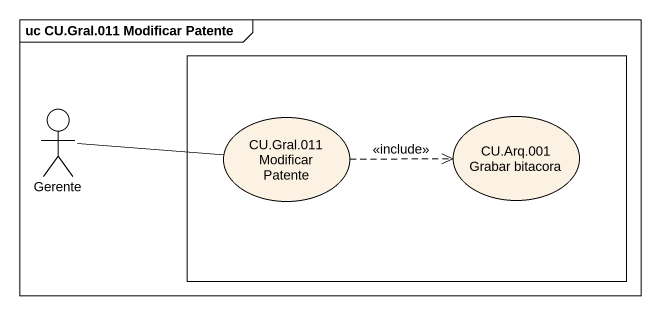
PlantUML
@startuml
mainframe uc CU.Gral.011 Modificar Patente
rectangle " " as rectangle1 {
  usecase "CU.Gral.011 Modificar Patente" as CU_Gral_011_Modificar
  usecase "CU.Arq.001 Grabar bitacora" as CU_Arq_001_Grabar_bitacora
}
actor Gerente
Gerente -right- CU_Gral_011_Modificar
CU_Gral_011_Modificar .right.> CU_Arq_001_Grabar_bitacora : <<include>>
@enduml
